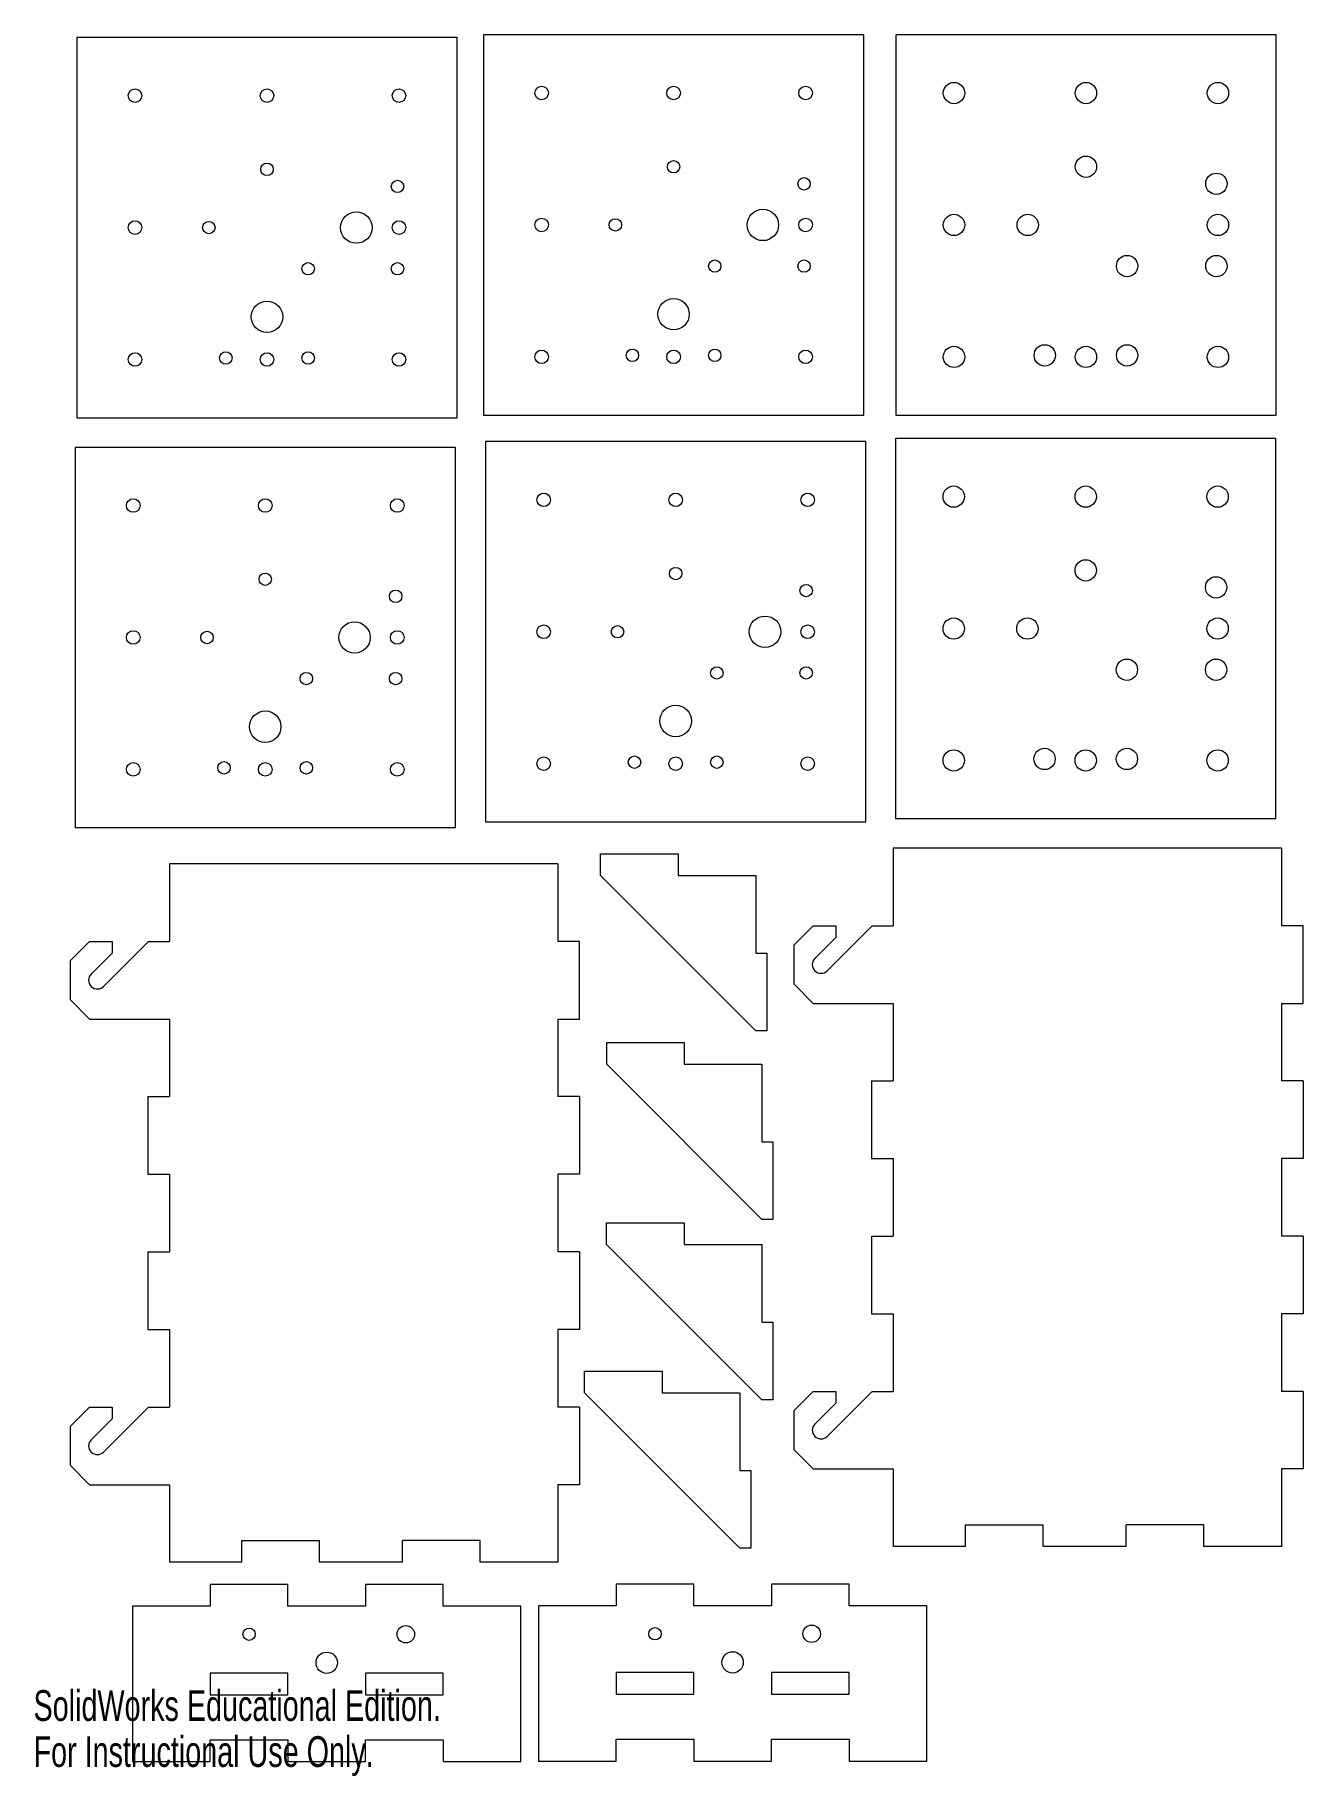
# Model space of a CAD drawing. Header units: millimetres. Extents: x 0 to 327, y 0 to 449.
import ezdxf

# ---------------------------------------------------------------- set-up
doc = ezdxf.new("R2010")
doc.units = ezdxf.units.MM
doc.styles.add('SLDTEXTSTYLE0', font='TXT', dxfattribs={"width": 0.7})

msp = doc.modelspace()

# ---------------------------------------------------------------- linework, layer by layer
at = {"color": 7, "linetype": 'Continuous', "lineweight": 15}
for p, q in [((109.15, 448.02), (11.15, 448.02)), ((11.15, 448.02), (11.15, 350.02)), ((109.15, 350.02), (109.15, 448.02)), ((213.89, 448.7), (115.89, 448.7)), ((115.89, 448.7), (115.89, 350.7)), ((213.89, 350.7), (213.89, 448.7)), ((222.13, 448.7), (222.13, 350.7)), ((320.13, 448.7), (222.13, 448.7)), ((320.13, 350.7), (320.13, 448.7)), ((115.89, 350.7), (213.89, 350.7)), ((222.13, 350.7), (320.13, 350.7)), ((11.15, 350.02), (109.15, 350.02)), ((108.69, 342.38), (10.69, 342.38)), ((10.69, 342.38), (10.69, 244.38)), ((108.69, 244.38), (108.69, 342.38)), ((214.43, 343.85), (116.43, 343.85)), ((116.43, 343.85), (116.43, 245.85)), ((214.43, 245.85), (214.43, 343.85)), ((222.05, 344.68), (222.05, 246.68)), ((320.05, 344.68), (222.05, 344.68)), ((320.05, 246.68), (320.05, 344.68)), ((10.69, 244.38), (108.69, 244.38)), ((116.43, 245.85), (214.43, 245.85)), ((222.05, 246.68), (320.05, 246.68)), ((221.48, 239.07), (221.48, 219.07)), ((321.48, 239.07), (221.48, 239.07)), ((321.48, 239.07), (321.48, 219.07)), ((35.04, 235.03), (35.04, 215.03)), ((135.04, 235.03), (35.04, 235.03)), ((135.04, 235.03), (135.04, 215.03)), ((146.1, 232), (146.1, 237.6)), ((146.1, 237.6), (166.1, 237.6)), ((166.1, 237.6), (166.1, 232)), ((186.1, 192), (146.1, 232)), ((166.1, 232), (186.1, 232)), ((186.1, 232), (186.1, 212)), ((200.88, 219.07), (195.88, 214.07)), ((200.88, 219.07), (206.7, 219.07)), ((206.7, 216.07), (201.29, 210.66)), ((204.47, 207.47), (216.06, 219.07)), ((206.7, 219.07), (206.7, 216.07)), ((216.06, 219.07), (221.48, 219.07)), ((327.08, 219.07), (321.48, 219.07)), ((327.08, 199.07), (327.08, 219.07)), ((14.44, 215.03), (9.44, 210.03)), ((14.44, 215.03), (20.26, 215.03)), ((20.26, 212.03), (14.85, 206.62)), ((18.03, 203.44), (29.62, 215.03)), ((20.26, 215.03), (20.26, 212.03)), ((29.62, 215.03), (35.04, 215.03)), ((140.64, 215.03), (135.04, 215.03)), ((140.64, 195.03), (140.64, 215.03)), ((186.1, 212), (188.9, 212)), ((188.9, 212), (188.9, 192)), ((195.88, 214.07), (195.88, 204.07)), ((9.44, 210.03), (9.44, 200.03)), ((195.88, 204.07), (200.88, 199.07)), ((9.44, 200.03), (14.44, 195.03)), ((200.88, 199.07), (221.48, 199.07)), ((221.48, 199.07), (221.48, 179.07)), ((321.48, 199.07), (327.08, 199.07)), ((321.48, 199.07), (321.48, 179.07)), ((14.44, 195.03), (35.04, 195.03)), ((35.04, 195.03), (35.04, 175.03)), ((135.04, 195.03), (140.64, 195.03)), ((135.04, 195.03), (135.04, 175.03)), ((147.65, 183.4), (147.65, 189)), ((147.65, 189), (167.65, 189)), ((167.65, 189), (167.65, 183.4)), ((188.9, 192), (186.1, 192)), ((187.65, 143.4), (147.65, 183.4)), ((167.65, 183.4), (187.65, 183.4)), ((187.65, 183.4), (187.65, 163.4)), ((215.88, 179.07), (215.88, 159.07)), ((215.88, 179.07), (221.48, 179.07)), ((327.08, 179.07), (321.48, 179.07)), ((327.08, 179.07), (327.08, 159.07)), ((29.44, 175.03), (29.44, 155.03)), ((29.44, 175.03), (35.04, 175.03)), ((140.64, 175.03), (135.04, 175.03)), ((140.64, 175.03), (140.64, 155.03)), ((187.65, 163.4), (190.45, 163.4)), ((190.45, 163.4), (190.45, 143.4)), ((215.88, 159.07), (221.48, 159.07)), ((221.48, 159.07), (221.48, 139.07)), ((327.08, 159.07), (321.48, 159.07)), ((321.48, 159.07), (321.48, 139.07)), ((29.44, 155.03), (35.04, 155.03)), ((35.04, 155.03), (35.04, 135.03)), ((140.64, 155.03), (135.04, 155.03)), ((135.04, 155.03), (135.04, 135.03)), ((147.63, 136.9), (147.63, 142.5)), ((147.63, 142.5), (167.63, 142.5)), ((167.63, 142.5), (167.63, 136.9)), ((190.45, 143.4), (187.65, 143.4)), ((29.44, 135.03), (29.44, 115.03)), ((29.44, 135.03), (35.04, 135.03)), ((140.64, 135.03), (135.04, 135.03)), ((140.64, 135.03), (140.64, 115.03)), ((187.63, 96.9), (147.63, 136.9)), ((167.63, 136.9), (187.63, 136.9)), ((187.63, 136.9), (187.63, 116.9)), ((215.88, 139.07), (215.88, 119.07)), ((215.88, 139.07), (221.48, 139.07)), ((327.08, 139.07), (321.48, 139.07)), ((327.08, 139.07), (327.08, 119.07)), ((187.63, 116.9), (190.43, 116.9)), ((190.43, 116.9), (190.43, 96.9)), ((215.88, 119.07), (221.48, 119.07)), ((221.48, 119.07), (221.48, 99.07)), ((327.08, 119.07), (321.48, 119.07)), ((321.48, 119.07), (321.48, 99.07)), ((29.44, 115.03), (35.04, 115.03)), ((35.04, 115.03), (35.04, 95.03)), ((140.64, 115.03), (135.04, 115.03)), ((135.04, 115.03), (135.04, 95.03)), ((141.95, 98.66), (141.95, 104.26)), ((141.95, 104.26), (161.95, 104.26)), ((161.95, 104.26), (161.95, 98.66)), ((200.88, 99.07), (195.88, 94.07)), ((200.88, 99.07), (206.7, 99.07)), ((204.47, 87.47), (216.06, 99.07)), ((206.7, 99.07), (206.7, 96.07)), ((216.06, 99.07), (221.48, 99.07)), ((327.08, 99.07), (321.48, 99.07)), ((327.08, 99.07), (327.08, 79.07)), ((14.44, 95.03), (9.44, 90.03)), ((14.44, 95.03), (20.26, 95.03)), ((18.03, 83.44), (29.62, 95.03)), ((20.26, 95.03), (20.26, 92.03)), ((29.62, 95.03), (35.04, 95.03)), ((140.64, 95.03), (135.04, 95.03)), ((140.64, 95.03), (140.64, 75.03)), ((181.95, 58.66), (141.95, 98.66)), ((161.95, 98.66), (181.95, 98.66)), ((181.95, 98.66), (181.95, 78.66)), ((190.43, 96.9), (187.63, 96.9)), ((206.7, 96.07), (201.29, 90.66)), ((9.44, 90.03), (9.44, 80.03)), ((20.26, 92.03), (14.85, 86.62)), ((195.88, 94.07), (195.88, 84.07)), ((195.88, 84.07), (200.88, 79.07)), ((9.44, 80.03), (14.44, 75.03)), ((181.95, 78.66), (184.75, 78.66)), ((184.75, 78.66), (184.75, 58.66)), ((200.88, 79.07), (221.48, 79.07)), ((221.48, 79.07), (221.48, 59.07)), ((321.48, 79.07), (321.48, 59.07)), ((327.08, 79.07), (321.48, 79.07)), ((14.44, 75.03), (35.04, 75.03)), ((35.04, 75.03), (35.04, 55.03)), ((135.04, 75.03), (135.04, 55.03)), ((140.64, 75.03), (135.04, 75.03)), ((240.08, 64.67), (260.08, 64.67)), ((240.08, 59.07), (240.08, 64.67)), ((260.08, 59.07), (260.08, 64.67)), ((301.48, 64.67), (281.48, 64.67)), ((281.48, 59.07), (281.48, 64.67)), ((301.48, 59.07), (301.48, 64.67)), ((53.64, 60.63), (73.64, 60.63)), ((53.64, 55.03), (53.64, 60.63)), ((73.64, 55.03), (73.64, 60.63)), ((115.04, 60.63), (95.04, 60.63)), ((95.04, 55.03), (95.04, 60.63)), ((115.04, 55.03), (115.04, 60.63)), ((184.75, 58.66), (181.95, 58.66)), ((240.08, 59.07), (221.48, 59.07)), ((281.48, 59.07), (260.08, 59.07)), ((321.48, 59.07), (301.48, 59.07)), ((53.64, 55.03), (35.04, 55.03)), ((95.04, 55.03), (73.64, 55.03)), ((135.04, 55.03), (115.04, 55.03))]:
    msp.add_line(p, q, dxfattribs=at)
at = {"color": 2, "linetype": 'Continuous', "lineweight": 15}
for p, q in [((150.1, 49.4), (150.1, 43.8)), ((170.1, 49.4), (150.1, 49.4)), ((170.1, 43.8), (170.1, 49.4)), ((190.1, 49.4), (190.1, 43.8)), ((210.1, 49.4), (190.1, 49.4)), ((210.1, 43.8), (210.1, 49.4)), ((45.53, 49.28), (45.53, 43.68)), ((65.53, 49.28), (45.53, 49.28)), ((65.53, 43.68), (65.53, 49.28)), ((85.53, 49.28), (85.53, 43.68)), ((105.53, 49.28), (85.53, 49.28)), ((105.53, 43.68), (105.53, 49.28)), ((25.53, 43.68), (25.53, 3.68)), ((45.53, 43.68), (25.53, 43.68)), ((85.53, 43.68), (65.53, 43.68)), ((125.53, 43.68), (105.53, 43.68)), ((125.53, 3.68), (125.53, 43.68)), ((130.1, 43.8), (130.1, 3.8)), ((150.1, 43.8), (130.1, 43.8)), ((190.1, 43.8), (170.1, 43.8)), ((230.1, 43.8), (210.1, 43.8)), ((230.1, 3.8), (230.1, 43.8)), ((45.53, 9.28), (65.53, 9.28)), ((45.53, 3.68), (45.53, 9.28)), ((65.53, 9.28), (65.53, 3.68)), ((85.53, 9.28), (105.53, 9.28)), ((85.53, 3.68), (85.53, 9.28)), ((105.53, 9.28), (105.53, 3.68)), ((150.1, 9.4), (170.1, 9.4)), ((150.1, 3.8), (150.1, 9.4)), ((170.1, 9.4), (170.1, 3.8)), ((190.1, 9.4), (210.1, 9.4)), ((190.1, 3.8), (190.1, 9.4)), ((210.1, 9.4), (210.1, 3.8)), ((25.53, 3.68), (45.53, 3.68)), ((65.53, 3.68), (85.53, 3.68)), ((105.53, 3.68), (125.53, 3.68)), ((130.1, 3.8), (150.1, 3.8)), ((170.1, 3.8), (190.1, 3.8)), ((210.1, 3.8), (230.1, 3.8))]:
    msp.add_line(p, q, dxfattribs=at)
at = {"color": 70, "linetype": 'Continuous', "lineweight": 15}
for p, q in [((65.53, 26.48), (45.53, 26.48)), ((45.53, 26.48), (45.53, 20.88)), ((65.53, 20.88), (65.53, 26.48)), ((105.53, 26.48), (85.53, 26.48)), ((85.53, 26.48), (85.53, 20.88)), ((105.53, 20.88), (105.53, 26.48)), ((170.1, 26.6), (150.1, 26.6)), ((150.1, 26.6), (150.1, 21)), ((170.1, 21), (170.1, 26.6)), ((210.1, 26.6), (190.1, 26.6)), ((190.1, 26.6), (190.1, 21)), ((210.1, 21), (210.1, 26.6)), ((45.53, 20.88), (65.53, 20.88)), ((85.53, 20.88), (105.53, 20.88)), ((150.1, 21), (170.1, 21)), ((190.1, 21), (210.1, 21))]:
    msp.add_line(p, q, dxfattribs=at)
at = {"color": 1, "linetype": 'Continuous', "lineweight": 15}
for centre, radius in [((130.89, 433.7), 1.75), ((164.89, 433.7), 1.75), ((198.89, 433.7), 1.75), ((237.13, 433.7), 2.75), ((271.13, 433.7), 2.75), ((305.13, 433.7), 2.75), ((26.15, 433.02), 1.75), ((60.15, 433.02), 1.75), ((94.15, 433.02), 1.75), ((271.13, 414.7), 2.75), ((60.15, 414.02), 1.6), ((164.89, 414.7), 1.6), ((304.73, 410.3), 2.75), ((93.76, 409.62), 1.6), ((198.5, 410.3), 1.6), ((26.15, 399.02), 1.75), ((45.15, 399.02), 1.6), ((83.15, 399.02), 4.05), ((94.15, 399.02), 1.75), ((130.89, 399.7), 1.75), ((149.89, 399.7), 1.6), ((187.89, 399.7), 4.05), ((198.89, 399.7), 1.75), ((237.13, 399.7), 2.75), ((256.13, 399.7), 2.75), ((305.13, 399.7), 2.75), ((175.5, 389.09), 1.6), ((198.5, 389.09), 1.6), ((281.73, 389.09), 2.75), ((304.73, 389.09), 2.75), ((70.76, 388.41), 1.6), ((93.76, 388.41), 1.6), ((60.15, 376.02), 4.05), ((164.89, 376.7), 4.05), ((237.13, 365.7), 2.75), ((260.52, 366.09), 2.75), ((271.13, 365.7), 2.75), ((281.73, 366.09), 2.75), ((305.13, 365.7), 2.75), ((26.15, 365.02), 1.75), ((49.55, 365.41), 1.6), ((60.15, 365.02), 1.75), ((70.76, 365.41), 1.6), ((94.15, 365.02), 1.75), ((130.89, 365.7), 1.75), ((154.28, 366.09), 1.6), ((164.89, 365.7), 1.75), ((175.5, 366.09), 1.6), ((198.89, 365.7), 1.75), ((237.05, 329.68), 2.75), ((271.05, 329.68), 2.75), ((305.05, 329.68), 2.75), ((25.69, 327.38), 1.75), ((59.69, 327.38), 1.75), ((93.69, 327.38), 1.75), ((131.43, 328.85), 1.75), ((165.43, 328.85), 1.75), ((199.43, 328.85), 1.75), ((59.69, 308.38), 1.6), ((165.43, 309.85), 1.6), ((271.05, 310.68), 2.75), ((93.29, 303.99), 1.6), ((199.04, 305.46), 1.6), ((304.66, 306.29), 2.75), ((82.69, 293.38), 4.05), ((131.43, 294.85), 1.75), ((150.43, 294.85), 1.6), ((188.43, 294.85), 4.05), ((199.43, 294.85), 1.75), ((237.05, 295.68), 2.75), ((256.05, 295.68), 2.75), ((305.05, 295.68), 2.75), ((25.69, 293.38), 1.75), ((44.69, 293.38), 1.6), ((93.69, 293.38), 1.75), ((281.66, 285.07), 2.75), ((304.66, 285.07), 2.75), ((70.29, 282.78), 1.6), ((93.29, 282.78), 1.6), ((176.04, 284.24), 1.6), ((199.04, 284.24), 1.6), ((59.69, 270.38), 4.05), ((165.43, 271.85), 4.05), ((260.45, 262.07), 2.75), ((281.66, 262.07), 2.75), ((25.69, 259.38), 1.75), ((49.08, 259.78), 1.6), ((59.69, 259.38), 1.75), ((70.29, 259.78), 1.6), ((93.69, 259.38), 1.75), ((131.43, 260.85), 1.75), ((154.83, 261.24), 1.6), ((165.43, 260.85), 1.75), ((176.04, 261.24), 1.6), ((199.43, 260.85), 1.75), ((237.05, 261.68), 2.75), ((271.05, 261.68), 2.75), ((305.05, 261.68), 2.75)]:
    msp.add_circle(centre, radius, dxfattribs=at)
at = {"color": 70, "linetype": 'Continuous', "lineweight": 15}
for centre, radius in [((55.53, 36.48), 1.6), ((95.9, 36.48), 2.25), ((160.1, 36.6), 1.6), ((200.47, 36.6), 2.25), ((75.53, 29.12), 2.75), ((180.1, 29.23), 2.75)]:
    msp.add_circle(centre, radius, dxfattribs=at)
at = {"color": 7, "linetype": 'Continuous', "lineweight": 15}
for centre in [(16.44, 205.03), (202.88, 209.07), (202.88, 89.07), (16.44, 85.03)]:
    msp.add_arc(centre, 2.25, 135, 315, dxfattribs=at)

# ---------------------------------------------------------------- texts
at = {"color": 7, "linetype": 'Continuous', "char_height": 7.9096, "attachment_point": 1, "style": 'SLDTEXTSTYLE0'}
for s, insert in [('SolidWorks Educational Edition.', (0, 22.06)), ('For Instructional Use Only.', (0, 10.2))]:
    msp.add_mtext(s, dxfattribs=dict(at, insert=insert))

doc.saveas('drawing.dxf')
